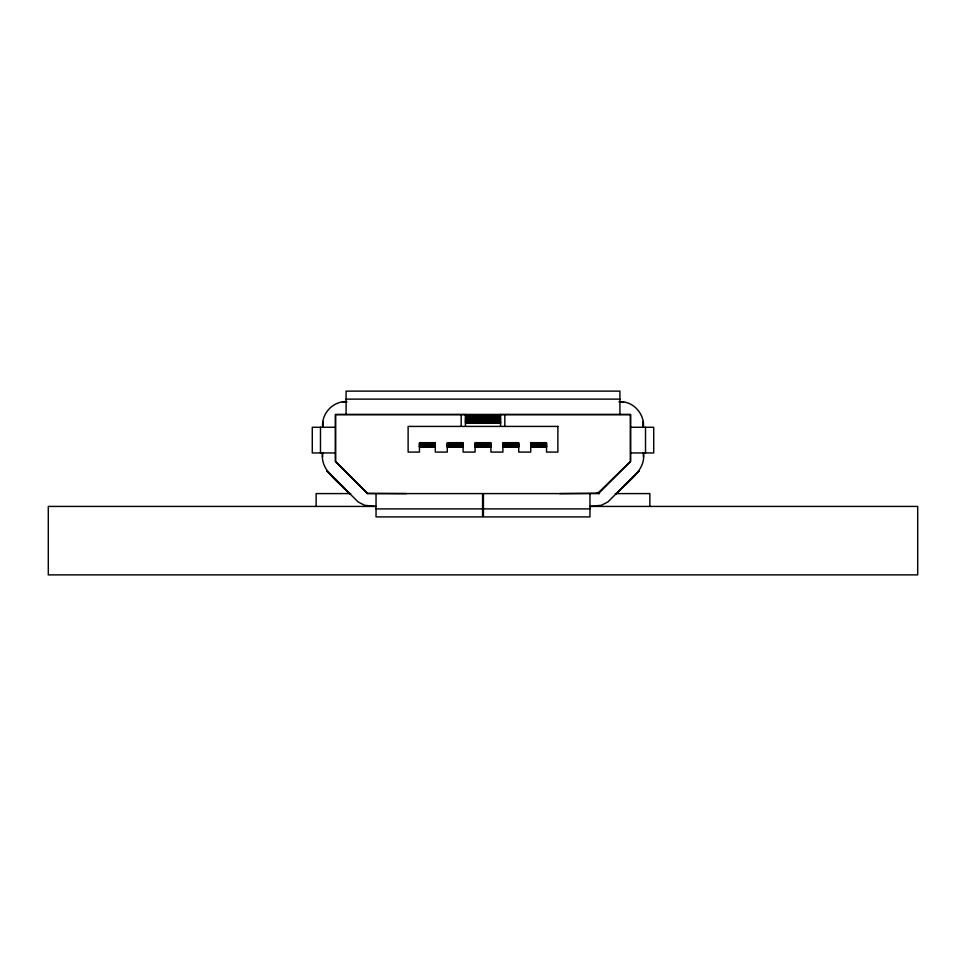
<?xml version="1.0" encoding="UTF-8"?>
<svg xmlns="http://www.w3.org/2000/svg" width="966" height="966" viewBox="0 0 966 966"><rect width="100%" height="100%" fill="white"/><g stroke="black" fill="none" stroke-linecap="round" stroke-linejoin="round"><path stroke-width="1.45" d="M348.931 493.203C338.704 481.273 319.831 471.01 322.596 452.619M322.801 427.383C320.941 414.028 332.739 401.313 346.082 401.602M322.789 427.177L322.849 421.454L322.559 427.274M643.441 452.873C645.602 466.759 634.384 476.492 625.256 485.017M625.219 485.041L638.949 470.901L607.916 501.934L601.359 505.278L589.96 506.425M616.163 493.928L638.949 470.901M598.522 493.59L630.605 461.494L630.605 414.438L335.395 414.438L335.395 461.494L367.478 493.59M622.346 487.915L624.966 485.294M342.411 401.892L346.927 401.856M346.082 399.127L619.918 399.127M465.455 414.655L335.6 414.655L335.6 461.41L367.563 493.372L406.408 493.59M500.545 414.655L630.4 414.655L630.4 461.41L598.86 492.213L595.672 493.24L559.592 493.59M465.455 415.778L500.545 415.778M465.455 417.083L500.545 417.083M465.455 418.326L500.545 418.326M465.455 419.461L500.545 419.461M465.455 420.488L500.545 420.488L465.455 420.935L500.545 421.357L465.455 421.357M465.455 422.057L500.545 422.057M465.455 422.577L500.545 422.577M335.395 427.274L312.284 427.274L312.284 452.945L335.395 452.945M630.605 427.274L653.716 427.274L653.716 452.945L630.605 452.945M419.461 443.346L435.292 443.346M447.27 443.346L463.1 443.346M475.079 443.346L490.921 443.346M502.9 443.346L518.73 443.346M530.708 443.346L546.539 443.346M419.461 443.998L435.292 443.998M447.27 443.998L463.1 443.998M475.079 443.998L490.921 443.998M502.9 443.998L518.73 443.998M530.708 443.998L546.539 443.998M419.461 444.614L435.292 444.614M447.27 444.614L463.1 444.614M475.079 444.614L490.921 444.614M502.9 444.614L518.73 444.614M530.708 444.614L546.539 444.614M419.461 445.193L435.292 445.193M447.27 445.193L463.1 445.193M475.079 445.193L490.921 445.193M502.9 445.193L518.73 445.193M530.708 445.193L546.539 445.193M419.461 445.7L435.292 445.7M447.27 445.7L463.1 445.7M475.079 445.7L490.921 445.7M502.9 445.7L518.73 445.7M530.708 445.7L546.539 445.7M419.461 446.135L435.292 446.135M447.27 446.135L463.1 446.135M475.079 446.135L490.921 446.135M502.9 446.135L518.73 446.135M530.708 446.135L546.539 446.135M419.461 446.485L435.292 446.485M447.27 446.485L463.1 446.485M475.079 446.485L490.921 446.485M502.9 446.485L518.73 446.485M530.708 446.485L546.539 446.485M419.461 446.739L435.292 446.739M447.27 446.739L463.1 446.739M475.079 446.739L490.921 446.739M502.9 446.739L518.73 446.739M530.708 446.739L546.539 446.739M419.461 446.956L435.292 446.896M447.27 446.956L463.1 446.896M475.079 446.956L490.921 446.896M502.9 446.896L518.73 446.956M530.708 446.896L546.539 446.956M350.743 493.59L316.136 493.59L316.136 506.425M367.297 493.59L599.488 493.59M615.257 493.59L649.864 493.59L649.864 506.425M375.834 506.425L48.3 506.425L48.3 574.879L917.7 574.879L917.7 506.425L590.166 506.425M376.04 508.901L482.577 508.901M483.423 508.901L589.96 508.901M619.339 401.808C632.984 400.733 644.781 413.871 643.441 427.274M619.109 401.796L623.589 401.892L619.918 401.602M376.04 506.425L364.641 505.278L358.084 501.934L327.051 470.901L340.938 485.198M350.042 494.23L327.051 470.901L343.655 487.915M643.211 427.177L643.151 421.454L643.199 427.383M643.404 452.619L643.441 457.075M645.517 427.274L645.517 452.945M619.918 414.438L619.918 391.121L346.082 391.121L346.082 414.438M589.96 493.59L589.96 516.907L483.423 516.907L483.423 493.59M504.82 414.655L504.82 426.417M500.545 414.438L500.545 426.417M482.577 493.59L482.577 516.907L376.04 516.907L376.04 493.59M465.455 414.438L465.455 426.417M461.18 414.655L461.18 426.417M322.559 452.873L322.559 457.075M320.483 427.274L320.483 452.945M500.545 422.891L465.455 422.891L500.545 422.999M557.877 426.417L408.123 426.417L408.123 452.088L419.461 452.088L419.461 442.67L435.292 442.67L435.292 452.088L447.27 452.088L447.27 442.67L463.1 442.67L463.1 452.088L475.079 452.088L475.079 442.67L490.921 442.67L490.921 452.088L502.9 452.088L502.9 442.67L518.73 442.67L518.73 452.088L530.708 452.088L530.708 442.67L546.539 442.67L546.539 452.088L557.877 452.088L557.877 426.417"/></g></svg>
